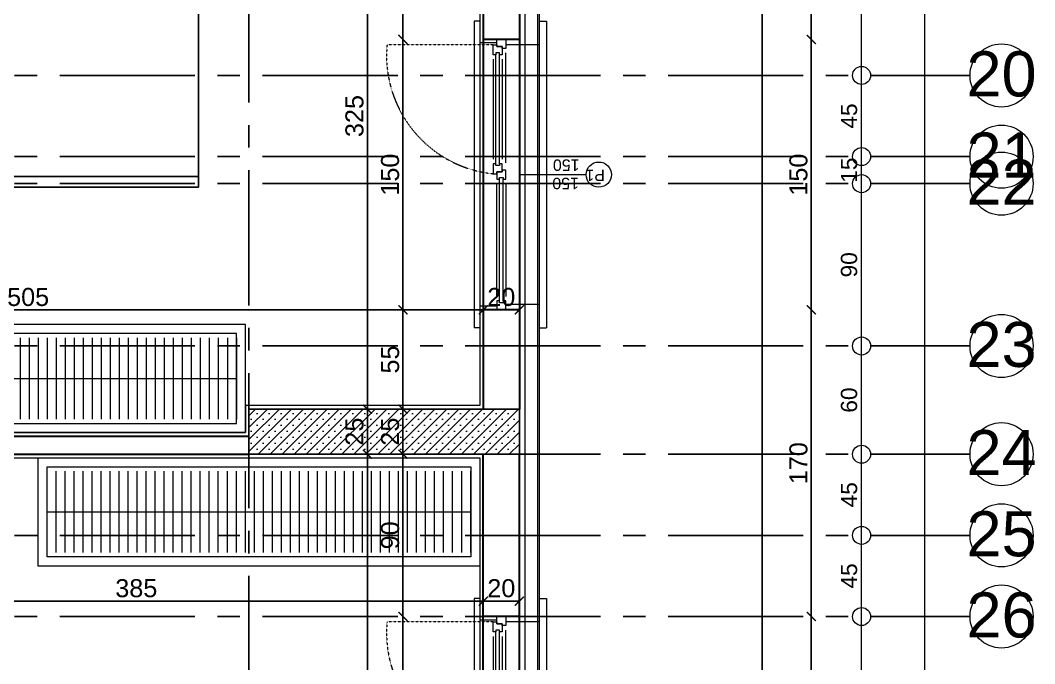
# Model space of a CAD drawing. Header units: millimetres. Extents: x 2778 to 13672, y 1832 to 5175.
# Drawn here: x 7605 to 8167, y 3179 to 3536 of the extents above; entities that cross this region are included whole.
import ezdxf

# ---------------------------------------------------------------- set-up
doc = ezdxf.new("R2010")
doc.units = ezdxf.units.MM
for name, pattern in [('CENTER2', [112.5, 75, -12.5, 12.5, -12.5]), ('DASHDOT2', [12.7, 6.35, -3.175, 0, -3.175]), ('DOTX2', [0.5, 0, -0.5])]:
    doc.linetypes.add(name, pattern=pattern)
for name, color, linetype in [('7-DCR-FRN', 8, 'Continuous'), ('İÇÖLÇÜ', 7, 'Continuous'), ('Panel', 7, 'Continuous'), ('Standart', 7, 'Continuous'), ('Ölçülendirme', 7, 'Continuous')]:
    doc.layers.add(name, color=color, linetype=linetype)
for name, color, linetype, lineweight in [('aks', 251, 'DASHDOT2', 35), ('duvar', 232, 'Continuous', 30), ('görünüş', 201, 'Continuous', 18), ('ince', 37, 'Continuous', 0), ('iz', 1, 'DOTX2', 20), ('pencere', 4, 'Continuous', 18), ('sıva dış', 30, 'Continuous', 9), ('sıva iç', 21, 'Continuous', 0), ('yalıtım', 107, 'Continuous', 0), ('yazı', 11, 'Continuous', 20), ('ÖLÇÜ İÇ', 7, 'Continuous', 9)]:
    doc.layers.add(name, color=color, linetype=linetype, lineweight=lineweight)
doc.styles.add('arial_1_18', font='arial.ttf', dxfattribs={"height": 0.2})
doc.styles.get("Standard").update_dxf_attribs({"font": 'arial.ttf'})
doc.dimstyles.new('zulay iç ölçü', dxfattribs={"dimtxt": 10, "dimasz": 5, "dimexe": 0.18, "dimexo": 0, "dimgap": 2, "dimtad": 3, "dimdec": 0, "dimzin": 0, "dimdsep": 46, "dimtxsty": 'Standard', "dimblk": 'ARCHTICK', "dimcen": 0.09, "dimse1": 1, "dimse2": 1, "dimadec": 0, "dimazin": 0, "dimtfac": 1, "dimtdec": 0, "dimtix": 1, "dimtofl": 0, "dimtmove": 0, "dimatfit": 3, "dimldrblk": 'ARCHTICK', "dimfxl": 1, "dimtolj": 1, "dimtzin": 0, "dimarcsym": 0})

# ---------------------------------------------------------------- blocks, each defined once
blk = doc.blocks.new('IDE941Entity3437')
at = {"layer": 'Panel', "linetype": 'Continuous', "lineweight": 5}
h = blk.add_hatch(dxfattribs=at)
h.set_pattern_fill('SACNCR', color=163, scale=50, style=0)
h.set_pattern_definition([(45, (0, 0), (-3.314563, 3.314563), []), (45, (3.3146, 0), (-3.314563, 3.314563), [0, -4.6875])])
h.paths.add_polyline_path([(4580, 830), (4730, 830), (4730, 805), (4580, 805)])
blk = doc.blocks.new('IDE941Entity3438')
at = {"layer": 'Panel', "color": 164, "linetype": 'Continuous', "lineweight": -3}
blk.add_lwpolyline([(4580, 805), (4580, 830)], dxfattribs=at)
blk = doc.blocks.new('IDE941Entity3439')
at = {"layer": 'Panel', "color": 164, "linetype": 'Continuous', "lineweight": -3}
blk.add_lwpolyline([(4580, 805), (4730, 805)], dxfattribs=at)
blk = doc.blocks.new('IDE941Entity3440')
at = {"layer": 'Panel', "color": 164, "linetype": 'Continuous', "lineweight": -3}
blk.add_lwpolyline([(4730, 805), (4730, 830)], dxfattribs=at)
blk = doc.blocks.new('IDE941Entity3441')
at = {"layer": 'Panel', "color": 164, "linetype": 'Continuous', "lineweight": -3}
blk.add_lwpolyline([(4580, 830), (4730, 830)], dxfattribs=at)
blk = doc.blocks.new('IDE941Entity3927')
at = {"layer": 'Ölçülendirme', "color": 1, "linetype": 'Continuous', "lineweight": 5}
for points in [[(5088, -8), (5088, 2338)], [(5123, -8), (5123, 2338)]]:
    blk.add_lwpolyline(points, dxfattribs=at)
for centre in [(5088, 1015), (5088, 970), (5088, 955), (5088, 865), (5088, 805), (5088, 760), (5088, 715)]:
    blk.add_circle(centre, 5, dxfattribs=at)
at = {"layer": 'Ölçülendirme', "color": 1, "linetype": 'Continuous', "lineweight": 5, "style": 'arial_1_18'}
for s, p in [('45', (5085.5, 985.51)), ('15', (5085.5, 955.51)), ('90', (5085.5, 903.01)), ('60', (5085.5, 828.01)), ('45', (5085.5, 775.51)), ('45', (5085.5, 730.51))]:
    blk.add_text(s, height=9, rotation=90, dxfattribs=at).set_placement(p)
blk = doc.blocks.new('G')
at = {"layer": 'duvar'}
for p, q in [((1059585.28, -406613.31), (1059605.28, -406613.31)), ((1059585.28, -406763.31), (1059605.28, -406763.31))]:
    blk.add_line(p, q, dxfattribs=at)
at = {"layer": 'görünüş'}
for p, q in [((1059574.08, -406603.31), (1059570.28, -406603.31)), ((1059570.28, -406773.31), (1059570.28, -406603.31)), ((1059607.28, -406603.31), (1059610.28, -406603.31)), ((1059610.28, -406773.31), (1059610.28, -406603.31)), ((1059574.08, -406773.31), (1059570.28, -406773.31)), ((1059607.28, -406773.31), (1059610.28, -406773.31))]:
    blk.add_line(p, q, dxfattribs=at)
at = {"layer": 'ince'}
for p, q in [((1059592.78, -406683.31), (1059592.78, -406620.81)), ((1059597.78, -406620.81), (1059597.78, -406683.31)), ((1059592.78, -406694.81), (1059592.78, -406755.81)), ((1059594.78, -406752.31), (1059594.78, -406696.8)), ((1059599.78, -406752.31), (1059599.78, -406696.8))]:
    blk.add_line(p, q, dxfattribs=at)
for points in [[(1059594.28, -406618.31), (1059594.28, -406685.81)], [(1059596.28, -406618.31), (1059596.28, -406685.81)], [(1059596.28, -406694.3), (1059596.28, -406754.81)], [(1059598.28, -406694.3), (1059598.28, -406754.81)]]:
    blk.add_lwpolyline(points, dxfattribs=at)
at = {"layer": 'iz', "ltscale": 0.1}
for p, q in [((1059585.28, -406763.31), (1059585.28, -406613.31)), ((1059605.28, -406613.31), (1059605.28, -406763.31)), ((1059599.81, -406760.28), (1059658.67, -406760.28))]:
    blk.add_line(p, q, dxfattribs=at)
blk.add_arc((1059593.1, -406754.3), 65.84, 354.7896, 84.1769, dxfattribs=at)
at = {"layer": 'pencere'}
for points in [[(1059592.78, -406613.31), (1059592.78, -406618.31), (1059592.78, -406618.31), (1059594.28, -406618.31), (1059594.28, -406617.31), (1059596.28, -406617.31), (1059596.28, -406618.31), (1059597.78, -406618.31), (1059597.78, -406618.31), (1059597.78, -406613.31)], [(1059596.28, -406685.81), (1059596.28, -406686.81), (1059594.28, -406686.81), (1059594.28, -406685.81), (1059592.78, -406685.81), (1059592.78, -406690.81), (1059594.78, -406690.81), (1059594.78, -406689.81), (1059597.78, -406689.81), (1059597.78, -406685.81), (1059596.28, -406685.81)], [(1059592.78, -406763.31), (1059592.78, -406758.31), (1059594.78, -406758.31), (1059594.78, -406759.31), (1059597.78, -406759.31), (1059597.78, -406763.31)]]:
    blk.add_lwpolyline(points, dxfattribs=at)
for points in [[(1059597.78, -406688.81), (1059597.78, -406689.81), (1059594.78, -406689.81), (1059594.78, -406694.3), (1059596.28, -406694.3), (1059596.28, -406693.3), (1059598.28, -406693.3), (1059598.28, -406694.3), (1059599.78, -406694.3), (1059599.78, -406688.81)], [(1059597.78, -406760.31), (1059597.78, -406759.31), (1059594.78, -406759.31), (1059594.78, -406754.81), (1059596.28, -406754.81), (1059596.28, -406755.81), (1059598.28, -406755.81), (1059598.28, -406754.81), (1059599.78, -406754.81), (1059599.78, -406760.31)]]:
    blk.add_lwpolyline(points, close=True, dxfattribs=at)
at = {"layer": 'sıva dış'}
for p, q in [((1059574.28, -406616.31), (1059592.78, -406616.31)), ((1059574.28, -406760.31), (1059592.78, -406760.31))]:
    blk.add_line(p, q, dxfattribs=at)
at = {"layer": 'sıva iç'}
for p, q in [((1059597.78, -406615.31), (1059607.28, -406615.31)), ((1059597.78, -406761.31), (1059607.28, -406761.31))]:
    blk.add_line(p, q, dxfattribs=at)
at = {"layer": 'yazı'}
blk.add_line((1059585.28, -406688.31), (1059548.23, -406688.31), dxfattribs=at)
blk.add_circle((1059541.23, -406688.31), 7, dxfattribs=at)
for s, p in [('150', (1059552.23, -406686.57)), ('P1', (1059537.82, -406691.08)), ('150', (1059551.91, -406696.73))]:
    blk.add_text(s, height=6.328, dxfattribs=at).set_placement(p)
blk = doc.blocks.new('*U316')
at = {"layer": '7-DCR-FRN', "lineweight": 9}
blk.add_line((240, 30), (5, 30), dxfattribs=at)
for points in [[(245, 60), (245, 0), (0, 0), (0, 60)], [(240, 55), (240, 5), (5, 5), (5, 55)]]:
    blk.add_lwpolyline(points, close=True, dxfattribs=at)
for points in [[(5, 52.5), (5, 7.5)], [(5, 52.5), (5, 7.5)], [(5, 52.5), (5, 7.5)], [(10, 52.5), (10, 7.5)], [(10, 52.5), (10, 7.5)], [(15, 52.5), (15, 7.5)], [(15, 52.5), (15, 7.5)], [(20, 52.5), (20, 7.5)], [(20, 52.5), (20, 7.5)], [(25, 52.5), (25, 7.5)], [(25, 52.5), (25, 7.5)], [(30, 52.5), (30, 7.5)], [(30, 52.5), (30, 7.5)], [(35, 52.5), (35, 7.5)], [(35, 52.5), (35, 7.5)], [(40, 52.5), (40, 7.5)], [(40, 52.5), (40, 7.5)], [(45, 52.5), (45, 7.5)], [(45, 52.5), (45, 7.5)], [(50, 52.5), (50, 7.5)], [(50, 52.5), (50, 7.5)], [(55, 52.5), (55, 7.5)], [(60, 52.5), (60, 7.5)], [(65, 52.5), (65, 7.5)], [(70, 52.5), (70, 7.5)], [(75, 52.5), (75, 7.5)], [(80, 52.5), (80, 7.5)], [(85, 52.5), (85, 7.5)], [(90, 52.5), (90, 7.5)], [(95, 52.5), (95, 7.5)], [(100, 52.5), (100, 7.5)], [(105, 52.5), (105, 7.5)], [(110, 52.5), (110, 7.5)], [(115, 52.5), (115, 7.5)], [(120, 52.5), (120, 7.5)], [(125, 52.5), (125, 7.5)], [(130, 52.5), (130, 7.5)], [(135, 52.5), (135, 7.5)], [(140, 52.5), (140, 7.5)], [(145, 52.5), (145, 7.5)], [(150, 52.5), (150, 7.5)], [(155, 52.5), (155, 7.5)], [(160, 52.5), (160, 7.5)], [(165, 52.5), (165, 7.5)], [(170, 52.5), (170, 7.5)], [(175, 52.5), (175, 7.5)], [(180, 52.5), (180, 7.5)], [(185, 52.5), (185, 7.5)], [(190, 52.5), (190, 7.5)], [(195, 52.5), (195, 7.5)], [(200, 52.5), (200, 7.5)], [(205, 52.5), (205, 7.5)], [(210, 52.5), (210, 7.5)], [(215, 52.5), (215, 7.5)], [(220, 52.5), (220, 7.5)], [(225, 52.5), (225, 7.5)], [(230, 52.5), (230, 7.5)], [(235, 52.5), (235, 7.5)], [(240, 52.5), (240, 7.5)], [(245, 52.5), (245, 7.5)]]:
    blk.add_lwpolyline(points, dxfattribs=at)
blk = doc.blocks.new('*U31')
at = {"layer": '7-DCR-FRN'}
for points in [[(-80, 100), (-130, 100), (-130, 50), (-80, 50)], [(80, 100), (80, 94), (-80, 94), (-80, 100)], [(-80, 100), (80, 100), (80, -100), (-80, -100)], [(-80, 100), (80, 100), (80, -100), (-80, -100)], [(130, 100), (80, 100), (80, 50), (130, 50)], [(-80, -94), (80, -94), (80, -100), (-80, -100)]]:
    blk.add_lwpolyline(points, close=True, dxfattribs=at)
for points in [[(-70.38, 83.3, -0.414214), (-66.38, 87.3), (-8.34, 87.3, -0.414214), (-4.34, 83.3), (-4.34, 55.74, -0.414214), (-8.34, 51.74), (-66.38, 51.74, -0.414214), (-70.38, 55.74)], [(70.38, 83.3, 0.414214), (66.38, 87.3), (8.34, 87.3, 0.414214), (4.34, 83.3), (4.34, 55.74, 0.414214), (8.34, 51.74), (66.38, 51.74, 0.414214), (70.38, 55.74)]]:
    blk.add_lwpolyline(points, format="xyb", close=True, dxfattribs=at)
blk.add_lwpolyline([(-4.31, 39.62), (-65, 4.38), (-80, 22.38), (-6.26, 39.62), (6.26, 39.62), (80, 22.38), (65, 4.38), (4.31, 39.62)], dxfattribs=at)
blk = doc.blocks.new('*U44')
at = {"layer": '7-DCR-FRN', "lineweight": 9}
blk.add_line((215, 30), (5, 30), dxfattribs=at)
for points in [[(220, 60), (220, 0), (0, 0), (0, 60)], [(215, 55), (215, 5), (5, 5), (5, 55)]]:
    blk.add_lwpolyline(points, close=True, dxfattribs=at)
for points in [[(5, 52.5), (5, 7.5)], [(5, 52.5), (5, 7.5)], [(5, 52.5), (5, 7.5)], [(10, 52.5), (10, 7.5)], [(10, 52.5), (10, 7.5)], [(15, 52.5), (15, 7.5)], [(15, 52.5), (15, 7.5)], [(20, 52.5), (20, 7.5)], [(20, 52.5), (20, 7.5)], [(25, 52.5), (25, 7.5)], [(25, 52.5), (25, 7.5)], [(30, 52.5), (30, 7.5)], [(30, 52.5), (30, 7.5)], [(35, 52.5), (35, 7.5)], [(35, 52.5), (35, 7.5)], [(40, 52.5), (40, 7.5)], [(40, 52.5), (40, 7.5)], [(45, 52.5), (45, 7.5)], [(45, 52.5), (45, 7.5)], [(50, 52.5), (50, 7.5)], [(50, 52.5), (50, 7.5)], [(55, 52.5), (55, 7.5)], [(60, 52.5), (60, 7.5)], [(65, 52.5), (65, 7.5)], [(70, 52.5), (70, 7.5)], [(75, 52.5), (75, 7.5)], [(80, 52.5), (80, 7.5)], [(85, 52.5), (85, 7.5)], [(90, 52.5), (90, 7.5)], [(95, 52.5), (95, 7.5)], [(100, 52.5), (100, 7.5)], [(105, 52.5), (105, 7.5)], [(110, 52.5), (110, 7.5)], [(115, 52.5), (115, 7.5)], [(120, 52.5), (120, 7.5)], [(125, 52.5), (125, 7.5)], [(130, 52.5), (130, 7.5)], [(135, 52.5), (135, 7.5)], [(140, 52.5), (140, 7.5)], [(145, 52.5), (145, 7.5)], [(150, 52.5), (150, 7.5)], [(155, 52.5), (155, 7.5)], [(160, 52.5), (160, 7.5)], [(165, 52.5), (165, 7.5)], [(170, 52.5), (170, 7.5)], [(175, 52.5), (175, 7.5)], [(180, 52.5), (180, 7.5)], [(185, 52.5), (185, 7.5)], [(190, 52.5), (190, 7.5)], [(195, 52.5), (195, 7.5)], [(200, 52.5), (200, 7.5)], [(205, 52.5), (205, 7.5)], [(210, 52.5), (210, 7.5)], [(215, 52.5), (215, 7.5)], [(220, 52.5), (220, 7.5)]]:
    blk.add_lwpolyline(points, dxfattribs=at)
blk = doc.blocks.new('_ArchTick')
at = {"color": 0, "linetype": 'ByBlock', "const_width": 0.15}
blk.add_lwpolyline([(-0.5, -0.5), (0.5, 0.5)], dxfattribs=at)
blk = doc.blocks.new('*D2227')
at = {"layer": 'Defpoints', "color": 0, "transparency": 16777216}
for p in [(7817.01, 3205.23), (7861.58, 3205.23), (7861.58, 3055.23)]:
    blk.add_point(p, dxfattribs=at)
at = {"layer": 'ÖLÇÜ İÇ', "color": 0, "lineweight": -2, "transparency": 16777216}
blk.add_line((7817.01, 3055.23), (7817.01, 3205.23), dxfattribs=at)
at = {"layer": 'ÖLÇÜ İÇ', "color": 0, "lineweight": -2, "transparency": 16777216, "xscale": 5, "yscale": 5, "zscale": 5}
for p, rotation in [((7817.01, 3205.23), 90), ((7817.01, 3055.23), 270)]:
    blk.add_blockref('_ArchTick', p, dxfattribs=dict(at, rotation=rotation))
at = {"layer": 'ÖLÇÜ İÇ', "color": 0, "transparency": 16777216, "insert": (7809.9, 3130.23), "char_height": 10, "attachment_point": 5, "rotation": 90}
blk.add_mtext('\\A1;150', dxfattribs=at)
blk = doc.blocks.new('*D2228')
at = {"layer": 'Defpoints', "color": 0, "transparency": 16777216}
for p in [(7817.01, 3295.23), (7817.01, 3295.23), (7861.58, 3205.23)]:
    blk.add_point(p, dxfattribs=at)
at = {"layer": 'ÖLÇÜ İÇ', "color": 0, "lineweight": -2, "transparency": 16777216}
blk.add_line((7817.01, 3205.23), (7817.01, 3295.23), dxfattribs=at)
at = {"layer": 'ÖLÇÜ İÇ', "color": 0, "lineweight": -2, "transparency": 16777216, "xscale": 5, "yscale": 5, "zscale": 5}
for p, rotation in [((7817.01, 3295.23), 90), ((7817.01, 3205.23), 270)]:
    blk.add_blockref('_ArchTick', p, dxfattribs=dict(at, rotation=rotation))
at = {"layer": 'ÖLÇÜ İÇ', "color": 0, "transparency": 16777216, "insert": (7809.9, 3250.23), "char_height": 10, "attachment_point": 5, "rotation": 90}
blk.add_mtext('\\A1;90', dxfattribs=at)
blk = doc.blocks.new('*D2229')
at = {"layer": 'Defpoints', "color": 0, "transparency": 16777216}
for p in [(7817.01, 3320.23), (7817.01, 3320.23), (7817.01, 3295.23)]:
    blk.add_point(p, dxfattribs=at)
at = {"layer": 'ÖLÇÜ İÇ', "color": 0, "lineweight": -2, "transparency": 16777216}
blk.add_line((7817.01, 3295.23), (7817.01, 3320.23), dxfattribs=at)
at = {"layer": 'ÖLÇÜ İÇ', "color": 0, "lineweight": -2, "transparency": 16777216, "xscale": 5, "yscale": 5, "zscale": 5}
for p, rotation in [((7817.01, 3320.23), 90), ((7817.01, 3295.23), 270)]:
    blk.add_blockref('_ArchTick', p, dxfattribs=dict(at, rotation=rotation))
at = {"layer": 'ÖLÇÜ İÇ', "color": 0, "transparency": 16777216, "insert": (7809.9, 3307.73), "char_height": 10, "attachment_point": 5, "rotation": 90}
blk.add_mtext('\\A1;25', dxfattribs=at)
blk = doc.blocks.new('*D2230')
at = {"layer": 'Defpoints', "color": 0, "transparency": 16777216}
for p in [(7817.01, 3375.23), (7861.58, 3375.23), (7817.01, 3320.23)]:
    blk.add_point(p, dxfattribs=at)
at = {"layer": 'ÖLÇÜ İÇ', "color": 0, "lineweight": -2, "transparency": 16777216}
blk.add_line((7817.01, 3320.23), (7817.01, 3375.23), dxfattribs=at)
at = {"layer": 'ÖLÇÜ İÇ', "color": 0, "lineweight": -2, "transparency": 16777216, "xscale": 5, "yscale": 5, "zscale": 5}
for p, rotation in [((7817.01, 3375.23), 90), ((7817.01, 3320.23), 270)]:
    blk.add_blockref('_ArchTick', p, dxfattribs=dict(at, rotation=rotation))
at = {"layer": 'ÖLÇÜ İÇ', "color": 0, "transparency": 16777216, "insert": (7809.92, 3347.73), "char_height": 10, "attachment_point": 5, "rotation": 90}
blk.add_mtext('\\A1;55', dxfattribs=at)
blk = doc.blocks.new('*D2231')
at = {"layer": 'Defpoints', "color": 0, "transparency": 16777216}
for p in [(7817.01, 3525.23), (7861.58, 3525.23), (7861.58, 3375.23)]:
    blk.add_point(p, dxfattribs=at)
at = {"layer": 'ÖLÇÜ İÇ', "color": 0, "lineweight": -2, "transparency": 16777216}
blk.add_line((7817.01, 3375.23), (7817.01, 3525.23), dxfattribs=at)
at = {"layer": 'ÖLÇÜ İÇ', "color": 0, "lineweight": -2, "transparency": 16777216, "xscale": 5, "yscale": 5, "zscale": 5}
for p, rotation in [((7817.01, 3525.23), 90), ((7817.01, 3375.23), 270)]:
    blk.add_blockref('_ArchTick', p, dxfattribs=dict(at, rotation=rotation))
at = {"layer": 'ÖLÇÜ İÇ', "color": 0, "transparency": 16777216, "insert": (7809.9, 3450.23), "char_height": 10, "attachment_point": 5, "rotation": 90}
blk.add_mtext('\\A1;150', dxfattribs=at)
blk = doc.blocks.new('*D2232')
at = {"layer": 'Defpoints', "color": 0, "transparency": 16777216}
for p in [(7817.01, 3645.23), (7817.01, 3645.23), (7861.58, 3525.23)]:
    blk.add_point(p, dxfattribs=at)
at = {"layer": 'ÖLÇÜ İÇ', "color": 0, "lineweight": -2, "transparency": 16777216}
blk.add_line((7817.01, 3525.23), (7817.01, 3645.23), dxfattribs=at)
at = {"layer": 'ÖLÇÜ İÇ', "color": 0, "lineweight": -2, "transparency": 16777216, "xscale": 5, "yscale": 5, "zscale": 5}
for p, rotation in [((7817.01, 3645.23), 90), ((7817.01, 3525.23), 270)]:
    blk.add_blockref('_ArchTick', p, dxfattribs=dict(at, rotation=rotation))
at = {"layer": 'ÖLÇÜ İÇ', "color": 0, "transparency": 16777216, "insert": (7809.9, 3585.23), "char_height": 10, "attachment_point": 5, "rotation": 90}
blk.add_mtext('\\A1;120', dxfattribs=at)
blk = doc.blocks.new('*D2235')
at = {"layer": 'Defpoints', "color": 0, "transparency": 16777216}
for p in [(7800.21, 3645.23), (7797.25, 3320.23), (7797.25, 3320.23)]:
    blk.add_point(p, dxfattribs=at)
at = {"layer": 'ÖLÇÜ İÇ', "color": 0, "lineweight": -2, "transparency": 16777216}
blk.add_line((7797.25, 3645.23), (7797.25, 3320.23), dxfattribs=at)
at = {"layer": 'ÖLÇÜ İÇ', "color": 0, "lineweight": -2, "transparency": 16777216, "xscale": 5, "yscale": 5, "zscale": 5}
for p, rotation in [((7797.25, 3645.23), 90), ((7797.25, 3320.23), 270)]:
    blk.add_blockref('_ArchTick', p, dxfattribs=dict(at, rotation=rotation))
at = {"layer": 'ÖLÇÜ İÇ', "color": 0, "transparency": 16777216, "insert": (7790.14, 3482.73), "char_height": 10, "attachment_point": 5, "rotation": 90}
blk.add_mtext('\\A1;325', dxfattribs=at)
blk = doc.blocks.new('*D2236')
at = {"layer": 'Defpoints', "color": 0, "transparency": 16777216}
for p in [(7797.25, 3320.23), (7797.25, 3295.23), (7797.25, 3295.23)]:
    blk.add_point(p, dxfattribs=at)
at = {"layer": 'ÖLÇÜ İÇ', "color": 0, "lineweight": -2, "transparency": 16777216}
blk.add_line((7797.25, 3320.23), (7797.25, 3295.23), dxfattribs=at)
at = {"layer": 'ÖLÇÜ İÇ', "color": 0, "lineweight": -2, "transparency": 16777216, "xscale": 5, "yscale": 5, "zscale": 5}
for p, rotation in [((7797.25, 3320.23), 90), ((7797.25, 3295.23), 270)]:
    blk.add_blockref('_ArchTick', p, dxfattribs=dict(at, rotation=rotation))
at = {"layer": 'ÖLÇÜ İÇ', "color": 0, "transparency": 16777216, "insert": (7790.15, 3307.73), "char_height": 10, "attachment_point": 5, "rotation": 90}
blk.add_mtext('\\A1;25', dxfattribs=at)
blk = doc.blocks.new('*D2237')
at = {"layer": 'Defpoints', "color": 0, "transparency": 16777216}
for p in [(7797.25, 3295.23), (7797.25, 2965.23), (7797.25, 2965.23)]:
    blk.add_point(p, dxfattribs=at)
at = {"layer": 'ÖLÇÜ İÇ', "color": 0, "lineweight": -2, "transparency": 16777216}
blk.add_line((7797.25, 3295.23), (7797.25, 2965.23), dxfattribs=at)
at = {"layer": 'ÖLÇÜ İÇ', "color": 0, "lineweight": -2, "transparency": 16777216, "xscale": 5, "yscale": 5, "zscale": 5}
for p, rotation in [((7797.25, 3295.23), 90), ((7797.25, 2965.23), 270)]:
    blk.add_blockref('_ArchTick', p, dxfattribs=dict(at, rotation=rotation))
at = {"layer": 'ÖLÇÜ İÇ', "color": 0, "transparency": 16777216, "insert": (7790.14, 3130.23), "char_height": 10, "attachment_point": 5, "rotation": 90}
blk.add_mtext('\\A1;330', dxfattribs=at)
blk = doc.blocks.new('*D2203')
at = {"layer": 'Defpoints', "color": 0, "transparency": 16777216}
for p in [(7861.58, 3375.23), (7861.58, 3375.23), (7881.58, 3375.23)]:
    blk.add_point(p, dxfattribs=at)
at = {"layer": 'ÖLÇÜ İÇ', "color": 0, "lineweight": -2, "transparency": 16777216}
blk.add_line((7881.58, 3375.23), (7861.58, 3375.23), dxfattribs=at)
at = {"layer": 'ÖLÇÜ İÇ', "color": 0, "lineweight": -2, "transparency": 16777216, "xscale": 5, "yscale": 5, "zscale": 5, "rotation": 180}
blk.add_blockref('_ArchTick', (7861.58, 3375.23), dxfattribs=at)
at = {"layer": 'ÖLÇÜ İÇ', "color": 0, "lineweight": -2, "transparency": 16777216, "xscale": 5, "yscale": 5, "zscale": 5}
blk.add_blockref('_ArchTick', (7881.58, 3375.23), dxfattribs=at)
at = {"layer": 'ÖLÇÜ İÇ', "color": 0, "transparency": 16777216, "insert": (7871.58, 3382.34), "char_height": 10, "attachment_point": 5}
blk.add_mtext('\\A1;20', dxfattribs=at)
blk = doc.blocks.new('*D2204')
at = {"layer": 'Defpoints', "color": 0, "transparency": 16777216}
for p in [(7356.58, 3375.23), (7356.58, 3375.23), (7861.58, 3375.23)]:
    blk.add_point(p, dxfattribs=at)
at = {"layer": 'ÖLÇÜ İÇ', "color": 0, "lineweight": -2, "transparency": 16777216}
blk.add_line((7861.58, 3375.23), (7356.58, 3375.23), dxfattribs=at)
at = {"layer": 'ÖLÇÜ İÇ', "color": 0, "lineweight": -2, "transparency": 16777216, "xscale": 5, "yscale": 5, "zscale": 5, "rotation": 180}
blk.add_blockref('_ArchTick', (7356.58, 3375.23), dxfattribs=at)
at = {"layer": 'ÖLÇÜ İÇ', "color": 0, "lineweight": -2, "transparency": 16777216, "xscale": 5, "yscale": 5, "zscale": 5}
blk.add_blockref('_ArchTick', (7861.58, 3375.23), dxfattribs=at)
at = {"layer": 'ÖLÇÜ İÇ', "color": 0, "transparency": 16777216, "insert": (7609.08, 3382.34), "char_height": 10, "attachment_point": 5}
blk.add_mtext('\\A1;505', dxfattribs=at)
blk = doc.blocks.new('*D2216')
at = {"layer": 'Defpoints', "color": 0, "transparency": 16777216}
for p in [(7861.58, 3213.76), (7861.58, 3213.76), (7881.58, 3213.76)]:
    blk.add_point(p, dxfattribs=at)
at = {"layer": 'ÖLÇÜ İÇ', "color": 0, "lineweight": -2, "transparency": 16777216}
blk.add_line((7881.58, 3213.76), (7861.58, 3213.76), dxfattribs=at)
at = {"layer": 'ÖLÇÜ İÇ', "color": 0, "lineweight": -2, "transparency": 16777216, "xscale": 5, "yscale": 5, "zscale": 5, "rotation": 180}
blk.add_blockref('_ArchTick', (7861.58, 3213.76), dxfattribs=at)
at = {"layer": 'ÖLÇÜ İÇ', "color": 0, "lineweight": -2, "transparency": 16777216, "xscale": 5, "yscale": 5, "zscale": 5}
blk.add_blockref('_ArchTick', (7881.58, 3213.76), dxfattribs=at)
at = {"layer": 'ÖLÇÜ İÇ', "color": 0, "transparency": 16777216, "insert": (7871.58, 3220.87), "char_height": 10, "attachment_point": 5}
blk.add_mtext('\\A1;20', dxfattribs=at)
blk = doc.blocks.new('*D2217')
at = {"layer": 'Defpoints', "color": 0, "transparency": 16777216}
for p in [(7476.58, 3213.76), (7476.58, 3213.76), (7861.58, 3213.76)]:
    blk.add_point(p, dxfattribs=at)
at = {"layer": 'ÖLÇÜ İÇ', "color": 0, "lineweight": -2, "transparency": 16777216}
blk.add_line((7861.58, 3213.76), (7476.58, 3213.76), dxfattribs=at)
at = {"layer": 'ÖLÇÜ İÇ', "color": 0, "lineweight": -2, "transparency": 16777216, "xscale": 5, "yscale": 5, "zscale": 5, "rotation": 180}
blk.add_blockref('_ArchTick', (7476.58, 3213.76), dxfattribs=at)
at = {"layer": 'ÖLÇÜ İÇ', "color": 0, "lineweight": -2, "transparency": 16777216, "xscale": 5, "yscale": 5, "zscale": 5}
blk.add_blockref('_ArchTick', (7861.58, 3213.76), dxfattribs=at)
at = {"layer": 'ÖLÇÜ İÇ', "color": 0, "transparency": 16777216, "insert": (7669.08, 3220.87), "char_height": 10, "attachment_point": 5}
blk.add_mtext('\\A1;385', dxfattribs=at)

msp = doc.modelspace()

# ---------------------------------------------------------------- linework, layer by layer
at = {"layer": 'aks', "color": 251, "linetype": 'CENTER2', "lineweight": -3}
for points in [[(7731.58, 2140.23), (7731.58, 5100.23)], [(7881.58, 2140.23), (7881.58, 5100.23)], [(2901.58, 3505.23), (8131.58, 3505.23)], [(2901.58, 3460.23), (8131.58, 3460.23)], [(2901.58, 3445.23), (8131.58, 3445.23)], [(2901.58, 3355.23), (8131.58, 3355.23)], [(2901.58, 3295.23), (8131.58, 3295.23)], [(2901.58, 3250.23), (8131.58, 3250.23)], [(2901.58, 3205.23), (8131.58, 3205.23)]]:
    msp.add_lwpolyline(points, dxfattribs=at)
at = {"layer": 'aks', "color": 30, "linetype": 'Continuous', "lineweight": 5}
for centre in [(8149.08, 3505.23), (8149.08, 3460.23), (8149.08, 3445.23), (8149.08, 3355.23), (8149.08, 3295.23), (8149.08, 3250.23), (8149.08, 3205.23)]:
    msp.add_circle(centre, 17.5, dxfattribs=at)
at = {"layer": 'duvar', "lineweight": 30}
for p, q in [((7861.58, 3580.23), (7861.58, 3320.23)), ((7881.58, 3580.23), (7881.58, 3320.23)), ((7356.58, 3305.23), (7731.58, 3305.23)), ((7476.58, 3295.23), (7731.58, 3295.23)), ((7861.58, 2965.23), (7861.58, 3295.23)), ((7881.58, 2865.23), (7881.58, 3295.23))]:
    msp.add_line(p, q, dxfattribs=at)
at = {"layer": 'İÇÖLÇÜ'}
for p, q in [((8016.32, 2565.23), (8016.32, 4745.23)), ((8043.55, 3785.23), (8043.55, 3525.23)), ((8043.55, 3525.23), (8043.55, 3375.23)), ((8043.55, 3375.23), (8043.55, 3205.23)), ((8043.55, 3205.23), (8043.55, 3055.23))]:
    msp.add_line(p, q, dxfattribs=at)
at = {"layer": 'sıva dış'}
msp.add_line((7884.58, 4748.23), (7884.58, 2562.23), dxfattribs=at)
at = {"layer": 'sıva iç'}
for points in [[(7859.58, 3322.23), (7729.58, 3322.23), (7729.58, 3307.23), (7358.58, 3307.23), (7358.58, 3547.23), (7344.58, 3547.23), (7344.58, 3447.23), (7329.58, 3447.23), (7329.58, 3307.23), (7188.58, 3307.23), (7188.58, 3643.23), (7344.58, 3643.23), (7344.58, 3633.23), (7358.58, 3633.23), (7358.58, 3643.23), (7854.58, 3643.23), (7854.58, 3578.23), (7859.58, 3578.23)], [(7859.58, 2967.23), (7478.58, 2967.23), (7478.58, 3293.23), (7859.58, 3293.23)]]:
    msp.add_lwpolyline(points, close=True, dxfattribs=at)
at = {"layer": 'yalıtım'}
for p, q in [((7892.58, 4756.23), (7892.58, 2554.23)), ((7891.58, 4755.23), (7891.58, 2555.23))]:
    msp.add_line(p, q, dxfattribs=at)

# ---------------------------------------------------------------- block references
at = {"xscale": -1}
for name, p in [('*U31', (7623.57, 3543.23)), ('*U44', (7729.58, 3307.23))]:
    msp.add_blockref(name, p, dxfattribs=at)
at = {"rotation": 180}
msp.add_blockref('*U316', (7859.58, 3293.23), dxfattribs=at)
at = {"layer": 'İÇÖLÇÜ', "xscale": 5, "yscale": 5, "zscale": 5}
for p, rotation in [((8043.55, 3525.23), 270), ((8043.55, 3525.23), 90), ((8043.55, 3375.23), 270), ((8043.55, 3375.23), 90), ((8043.55, 3205.23), 270), ((8043.55, 3205.23), 90)]:
    msp.add_blockref('_ArchTick', p, dxfattribs=dict(at, rotation=rotation))
at = {"layer": 'Panel'}
for name in ['IDE941Entity3437', 'IDE941Entity3438', 'IDE941Entity3441', 'IDE941Entity3440', 'IDE941Entity3439']:
    msp.add_blockref(name, (3151.58, 2490.23), dxfattribs=at)
at = {"layer": 'Standart'}
msp.add_blockref('IDE941Entity3927', (2983.45, 2490.23), dxfattribs=at)
at = {"layer": 'ÖLÇÜ İÇ', "rotation": 180}
for p in [(1067466.86, -403238.07), (1067466.86, -403558.07)]:
    msp.add_blockref('G', p, dxfattribs=at)

# ---------------------------------------------------------------- texts
at = {"layer": 'aks', "color": 1, "linetype": 'Continuous', "lineweight": 5, "style": 'arial_1_18'}
for s, p in [('20', (8129.66, 3493.61)), ('21', (8129.66, 3448.61)), ('22', (8129.66, 3433.61)), ('23', (8129.66, 3343.61)), ('24', (8129.66, 3283.61)), ('25', (8129.66, 3238.61)), ('26', (8129.66, 3193.61))]:
    msp.add_text(s, height=25, dxfattribs=at).set_placement(p)
at = {"layer": 'İÇÖLÇÜ', "char_height": 10, "attachment_point": 5, "rotation": 90}
for s, insert in [('\\A1;150', (8036.45, 3450.23)), ('\\A1;170', (8036.45, 3290.23))]:
    msp.add_mtext(s, dxfattribs=dict(at, insert=insert))

# ---------------------------------------------------------------- dimensions: what is measured, and where the dimension line sits
at = {"layer": 'ÖLÇÜ İÇ'}
for base, p1, p2, angle, picture, middle in [((7797.25, 3320.23), (7800.21, 3645.23), (7797.25, 3320.23), 90, '*D2235', (7790.14, 3482.73)), ((7817.01, 3645.23), (7861.58, 3525.23), (7817.01, 3645.23), 90, '*D2232', (7809.9, 3585.23)), ((7817.01, 3525.23), (7861.58, 3375.23), (7861.58, 3525.23), 90, '*D2231', (7809.9, 3450.23)), ((7356.58, 3375.23), (7861.58, 3375.23), (7356.58, 3375.23), 180, '*D2204', (7609.08, 3382.34)), ((7817.01, 3375.23), (7817.01, 3320.23), (7861.58, 3375.23), 90, '*D2230', (7809.92, 3347.73)), ((7797.25, 3295.23), (7797.25, 3320.23), (7797.25, 3295.23), 90, '*D2236', (7790.15, 3307.73)), ((7817.01, 3320.23), (7817.01, 3295.23), (7817.01, 3320.23), 90, '*D2229', (7809.9, 3307.73)), ((7797.25, 2965.23), (7797.25, 3295.23), (7797.25, 2965.23), 90, '*D2237', (7790.14, 3130.23)), ((7817.01, 3295.23), (7861.58, 3205.23), (7817.01, 3295.23), 90, '*D2228', (7809.9, 3250.23)), ((7476.58, 3213.76), (7861.58, 3213.76), (7476.58, 3213.76), 180, '*D2217', (7669.08, 3220.87)), ((7817.01, 3205.23), (7861.58, 3055.23), (7861.58, 3205.23), 90, '*D2227', (7809.9, 3130.23))]:
    dim = msp.add_linear_dim(base=base, p1=p1, p2=p2, angle=angle, dimstyle='zulay iç ölçü', override={"dimtmove": 1}, dxfattribs=at)
    dim.commit()
    dim.dimension.update_dxf_attribs({"geometry": picture, "text_midpoint": middle})
for base, p1, p2, picture, middle in [((7861.58, 3375.23), (7881.58, 3375.23), (7861.58, 3375.23), '*D2203', (7871.58, 3382.34)), ((7861.58, 3213.76), (7881.58, 3213.76), (7861.58, 3213.76), '*D2216', (7871.58, 3220.87))]:
    dim = msp.add_linear_dim(base=base, p1=p1, p2=p2, angle=180, dimstyle='zulay iç ölçü', dxfattribs=at)
    dim.commit()
    dim.dimension.update_dxf_attribs({"geometry": picture, "text_midpoint": middle})

doc.saveas('drawing.dxf')
